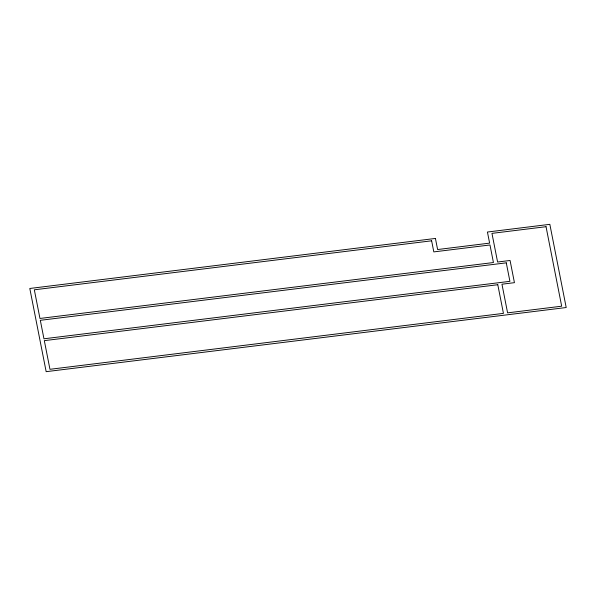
<?xml version="1.0" encoding="UTF-8"?>
<svg xmlns="http://www.w3.org/2000/svg" width="596" height="596" viewBox="0 0 596 596"><rect width="100%" height="100%" fill="white"/><g stroke="black" fill="none" stroke-linecap="round" stroke-linejoin="round"><path stroke-width="0.89" d="M435.43 238.445L29.8 288.471L46.16 371.666L566.2 307.529L549.84 224.334L487.431 232.03L489.614 243.123L437.613 249.538L435.43 238.445M431.631 240.806L34.322 289.805L39.962 318.458L493.436 262.538L489.979 244.971L433.813 251.899L431.631 240.806M546.04 226.696L491.961 233.371L497.593 262.024L510.072 260.482L514.437 282.668L501.959 284.21L507.591 312.863L561.678 306.195L546.04 226.696M506.28 262.843L40.319 320.313L43.955 338.796L509.915 281.334L506.28 262.843M497.794 284.724L44.32 340.644L49.96 369.304L503.434 313.377L497.794 284.724"/></g></svg>
